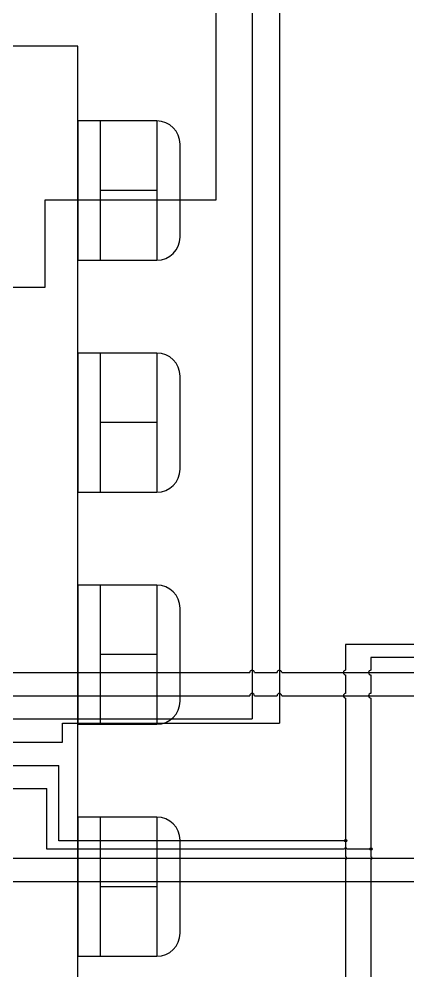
# Model space of a CAD drawing. Header units: millimetres. Extents: x -3139 to 3392, y -3139 to 3139.
# Drawn here: x 2921.7 to 3005.5, y -312.1 to -107 of the extents above; entities that cross this region are included whole.
import ezdxf

# ---------------------------------------------------------------- set-up
doc = ezdxf.new("R2010")
doc.units = ezdxf.units.MM

msp = doc.modelspace()

# ---------------------------------------------------------------- linework, layer by layer
at = {"color": 3}
for p, q in [((2964.2, -145.9), (2964.2, 41.94)), ((2927.32, -164.76), (2927.32, -145.9)), ((2927.32, -145.9), (2964.2, -145.9)), ((2913.91, -164.76), (2927.32, -164.76))]:
    msp.add_line(p, q, dxfattribs=at)
at = {"color": 1}
for p, q in [((2971.93, -12.55), (2971.93, -257.77)), ((3063.34, -241.72), (2992.1, -241.72)), ((2992.1, -241.72), (2992.1, -247.27)), ((2907.4, -247.77), (2971.43, -247.77)), ((2972.43, -247.77), (2977.31, -247.77)), ((2978.31, -247.77), (3071.05, -247.77)), ((2992.1, -248.27), (2992.1, -252.27)), ((2992.1, -253.27), (2992.1, -284.03)), ((2907.4, -257.77), (2971.93, -257.77)), ((2907.4, -267.77), (2930.27, -267.77)), ((2930.27, -284.03), (2930.27, -267.77)), ((2992.1, -284.03), (2930.27, -284.03)), ((2992.1, -284.03), (2992.1, -287.52)), ((2907.4, -287.77), (3100.73, -287.77)), ((2992.1, -288.02), (2992.1, -325.11))]:
    msp.add_line(p, q, dxfattribs=at)
for p, q in [((2977.81, -15.55), (2977.81, -258.69)), ((2934.4, -112.77), (2644.4, -112.77)), ((2934.4, -322.77), (2934.4, -112.77)), ((2951.4, -128.92), (2934.4, -128.92)), ((2934.4, -128.92), (2934.4, -158.92)), ((2939.21, -128.92), (2939.21, -158.92)), ((2951.4, -128.92), (2951.4, -158.92)), ((2956.4, -153.92), (2956.4, -133.92)), ((2951.4, -143.92), (2939.21, -143.92)), ((2934.4, -158.92), (2951.4, -158.92)), ((2951.4, -178.92), (2934.4, -178.92)), ((2934.4, -178.92), (2934.4, -208.92)), ((2939.21, -178.92), (2939.21, -208.92)), ((2951.4, -178.92), (2951.4, -208.92)), ((2956.4, -203.92), (2956.4, -183.92)), ((2951.4, -193.92), (2939.21, -193.92)), ((2934.4, -208.92), (2951.4, -208.92)), ((2951.4, -228.92), (2934.4, -228.92)), ((2934.4, -228.92), (2934.4, -258.92)), ((2939.21, -228.92), (2939.21, -258.92)), ((2951.4, -228.92), (2951.4, -258.92)), ((2956.4, -253.92), (2956.4, -233.92)), ((2951.4, -243.92), (2939.21, -243.92)), ((3067.58, -244.5), (2997.55, -244.5)), ((2997.55, -244.5), (2997.55, -247.27)), ((2997.55, -248.27), (2997.55, -252.27)), ((2907.4, -252.77), (2971.43, -252.77)), ((2972.43, -252.77), (2977.31, -252.77)), ((2978.31, -252.77), (3074.05, -252.77)), ((2997.55, -253.27), (2997.55, -285.8)), ((2931.08, -262.77), (2931.08, -258.69)), ((2931.08, -258.69), (2977.81, -258.69)), ((2934.4, -258.92), (2951.4, -258.92)), ((2907.4, -262.77), (2931.08, -262.77)), ((2907.4, -272.77), (2927.72, -272.77)), ((2927.72, -285.8), (2927.72, -272.77)), ((2951.4, -278.92), (2934.4, -278.92)), ((2934.4, -278.92), (2934.4, -308.92)), ((2939.21, -278.92), (2939.21, -308.92)), ((2951.4, -278.92), (2951.4, -308.92)), ((2956.4, -303.92), (2956.4, -283.92)), ((2991.85, -285.8), (2927.72, -285.8)), ((2997.55, -285.8), (2992.35, -285.8)), ((2997.55, -285.8), (2997.55, -287.52)), ((2997.55, -288.02), (2997.55, -328.11)), ((2907.4, -292.77), (3103.73, -292.77)), ((2951.4, -293.92), (2939.21, -293.92)), ((2934.4, -308.92), (2951.4, -308.92))]:
    msp.add_line(p, q)
msp.add_circle((2992.1, -284.03), 0.25, dxfattribs=at)
msp.add_circle((2997.55, -285.8), 0.25)
for centre, radius, start, end in [((2951.4, -133.92), 5, 0, 90), ((2951.4, -153.92), 5, 270, 0), ((2951.4, -183.92), 5, 0, 90), ((2951.4, -203.92), 5, 270, 0), ((2951.4, -233.92), 5, 0, 90), ((2997.55, -247.77), 0.5, 90, 270), ((2971.93, -252.77), 0.5, 0, 180), ((2977.81, -252.77), 0.5, 0, 180), ((2997.55, -252.77), 0.5, 90, 270), ((2951.4, -253.92), 5, 270, 0), ((2951.4, -283.92), 5, 0, 90), ((2992.1, -285.8), 0.25, 0, 180), ((2997.55, -287.77), 0.25, 270, 90), ((2951.4, -303.92), 5, 270, 0)]:
    msp.add_arc(centre, radius, start, end)
for centre, radius, start, end in [((2971.93, -247.77), 0.5, 0, 180), ((2977.81, -247.77), 0.5, 0, 180), ((2992.1, -247.77), 0.5, 90, 270), ((2992.1, -252.77), 0.5, 90, 270), ((2992.1, -287.77), 0.25, 270, 90)]:
    msp.add_arc(centre, radius, start, end, dxfattribs=at)

doc.saveas('drawing.dxf')
